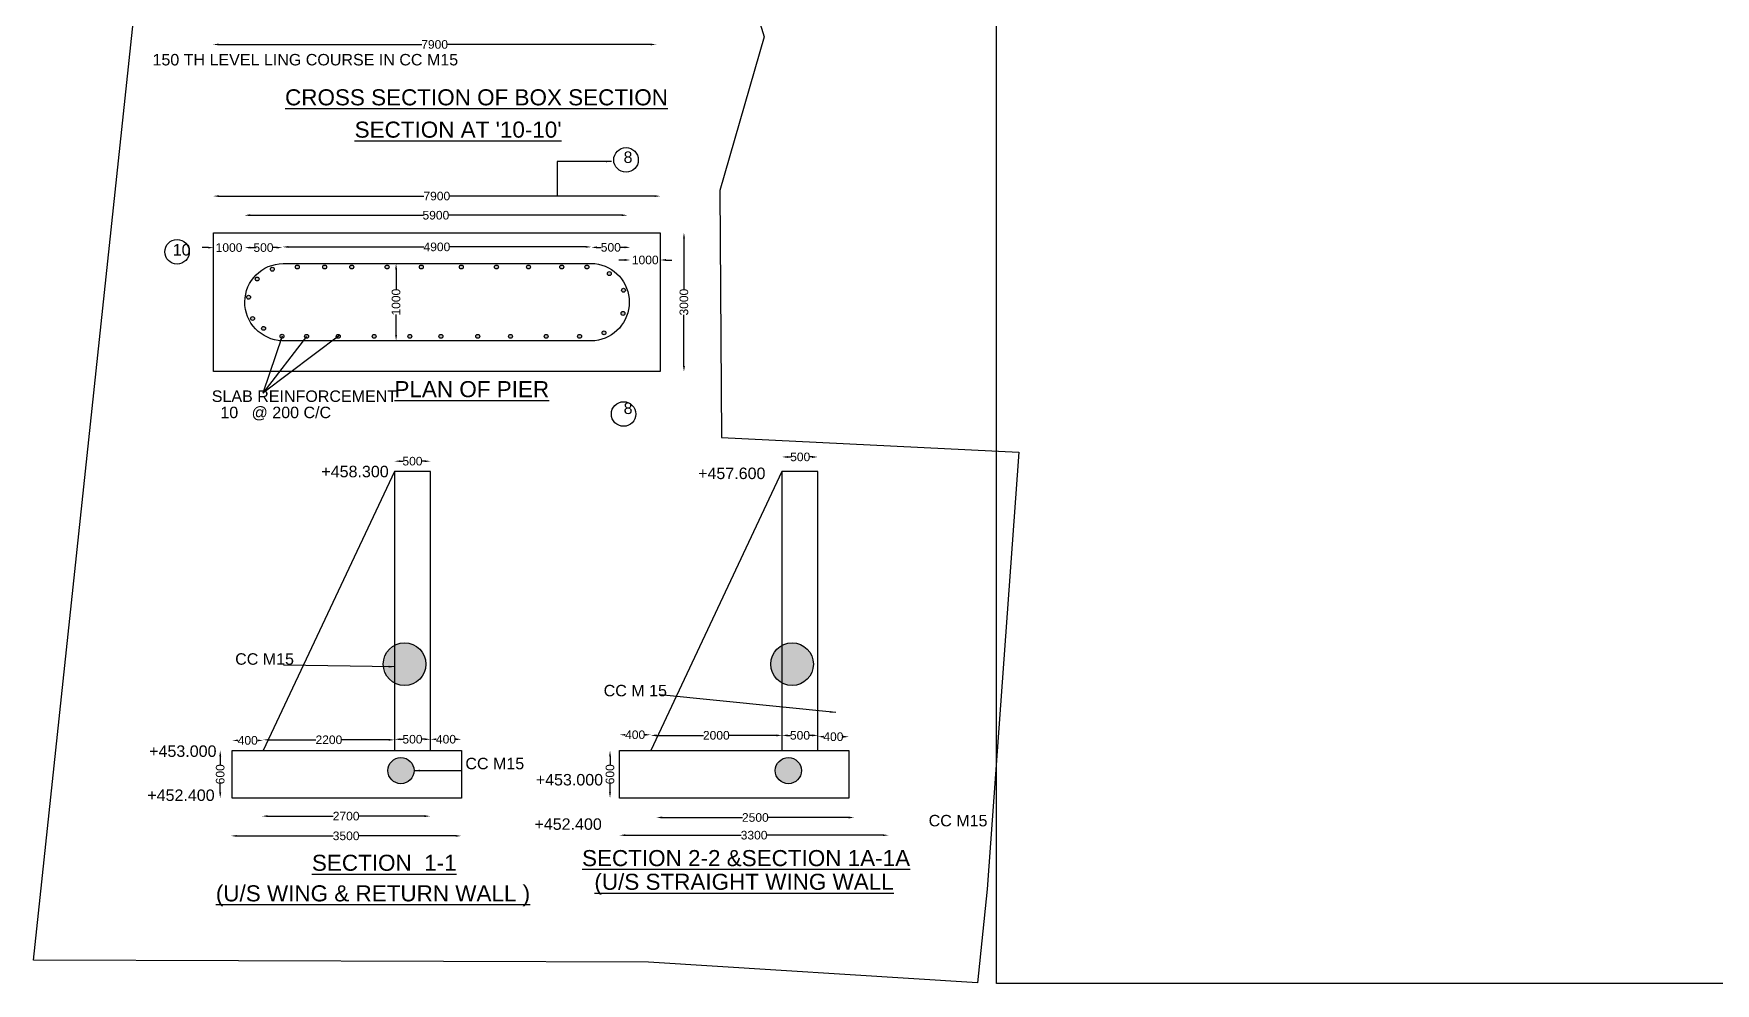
# Model space of a CAD drawing. Header units: millimetres. Extents: x -53150930 to -53115000, y 22133087 to 22151574.
# Drawn here: x -53150930 to -53136280, y 22133087 to 22141363 of the extents above; entities that cross this region are included whole.
import ezdxf

# ---------------------------------------------------------------- set-up
doc = ezdxf.new("R2010")
doc.units = ezdxf.units.MM
doc.header["$MEASUREMENT"] = 0
doc.layers.add('DIMENSION', color=7, linetype='Continuous')
doc.layers.add('DRAWING', color=2, linetype='Continuous')
doc.styles.get("Standard").update_dxf_attribs({"font": 'arial.ttf', "height": 75})
doc.dimstyles.get("Standard").update_dxf_attribs({"dimtxt": 50, "dimasz": 50, "dimexe": 0.18, "dimexo": 0.0625, "dimgap": 0.09, "dimtad": 0, "dimdec": 0, "dimzin": 0, "dimdsep": 46, "dimtxsty": 'Standard', "dimcen": 0.09, "dimse1": 1, "dimse2": 1, "dimadec": 0, "dimazin": 0, "dimtfac": 1, "dimtdec": 0, "dimtofl": 0, "dimtmove": 0, "dimatfit": 3, "dimfxl": 1, "dimtolj": 1, "dimtzin": 0, "dimarcsym": 0})

# ---------------------------------------------------------------- blocks, each defined once
blk = doc.blocks.new('*D118')
at = {"layer": 'Defpoints', "color": 0, "transparency": 16777216}
for p in [(-53143482, 22134378), (-53145826, 22134100), (-53143482, 22133876)]:
    blk.add_point(p, dxfattribs=at)
at = {"layer": 'DIMENSION', "color": 0, "lineweight": -2, "transparency": 16777216}
for p, q in [((-53145776, 22134378), (-53144766, 22134378)), ((-53143532, 22134378), (-53144542, 22134378))]:
    blk.add_line(p, q, dxfattribs=at)
at = {"layer": 'DIMENSION', "color": 0, "transparency": 16777216}
for points in [[(-53145776, 22134386), (-53145776, 22134370), (-53145826, 22134378)], [(-53143532, 22134386), (-53143532, 22134370), (-53143482, 22134378)]]:
    blk.add_solid(points, dxfattribs=at)
at = {"layer": 'DIMENSION', "color": 0, "transparency": 16777216, "insert": (-53144654, 22134378), "char_height": 75, "attachment_point": 5}
blk.add_mtext('\\A1;3300', dxfattribs=at)
blk = doc.blocks.new('*D119')
at = {"layer": 'Defpoints', "color": 0, "transparency": 16777216}
for p in [(-53143782, 22134532), (-53145504, 22134238), (-53143782, 22134080)]:
    blk.add_point(p, dxfattribs=at)
at = {"layer": 'DIMENSION', "color": 0, "lineweight": -2, "transparency": 16777216}
for p, q in [((-53145454, 22134532), (-53144756, 22134532)), ((-53143832, 22134532), (-53144530, 22134532))]:
    blk.add_line(p, q, dxfattribs=at)
at = {"layer": 'DIMENSION', "color": 0, "transparency": 16777216}
for points in [[(-53145454, 22134541), (-53145454, 22134524), (-53145504, 22134532)], [(-53143832, 22134541), (-53143832, 22134524), (-53143782, 22134532)]]:
    blk.add_solid(points, dxfattribs=at)
at = {"layer": 'DIMENSION', "color": 0, "transparency": 16777216, "insert": (-53144643, 22134532), "char_height": 75, "attachment_point": 5}
blk.add_mtext('\\A1;2500', dxfattribs=at)
blk = doc.blocks.new('*D120')
at = {"layer": 'Defpoints', "color": 0, "transparency": 16777216}
for p in [(-53144098, 22135116), (-53143828, 22135236), (-53143828, 22135116)]:
    blk.add_point(p, dxfattribs=at)
at = {"layer": 'DIMENSION', "color": 0, "lineweight": -2, "transparency": 16777216}
for p, q in [((-53144048, 22135236), (-53144047, 22135236)), ((-53143878, 22135236), (-53143879, 22135236))]:
    blk.add_line(p, q, dxfattribs=at)
at = {"layer": 'DIMENSION', "color": 0, "transparency": 16777216}
for points in [[(-53144048, 22135245), (-53144048, 22135228), (-53144098, 22135236)], [(-53143878, 22135245), (-53143878, 22135228), (-53143828, 22135236)]]:
    blk.add_solid(points, dxfattribs=at)
at = {"layer": 'DIMENSION', "color": 0, "transparency": 16777216, "insert": (-53143963, 22135236), "char_height": 75, "attachment_point": 5}
blk.add_mtext('\\A1;400', dxfattribs=at)
blk = doc.blocks.new('*D121')
at = {"layer": 'Defpoints', "color": 0, "transparency": 16777216}
for p in [(-53144411, 22135248), (-53144411, 22135116), (-53144098, 22135116)]:
    blk.add_point(p, dxfattribs=at)
at = {"layer": 'DIMENSION', "color": 0, "lineweight": -2, "transparency": 16777216}
for p, q in [((-53144361, 22135248), (-53144337, 22135248)), ((-53144148, 22135248), (-53144171, 22135248))]:
    blk.add_line(p, q, dxfattribs=at)
at = {"layer": 'DIMENSION', "color": 0, "transparency": 16777216}
for points in [[(-53144361, 22135256), (-53144361, 22135239), (-53144411, 22135248)], [(-53144148, 22135256), (-53144148, 22135239), (-53144098, 22135248)]]:
    blk.add_solid(points, dxfattribs=at)
at = {"layer": 'DIMENSION', "color": 0, "transparency": 16777216, "insert": (-53144254, 22135248), "char_height": 75, "attachment_point": 5}
blk.add_mtext('\\A1;500', dxfattribs=at)
blk = doc.blocks.new('*D122')
at = {"layer": 'Defpoints', "color": 0, "transparency": 16777216}
for p in [(-53145554, 22135248), (-53145554, 22135116), (-53144411, 22135116)]:
    blk.add_point(p, dxfattribs=at)
at = {"layer": 'DIMENSION', "color": 0, "lineweight": -2, "transparency": 16777216}
for p, q in [((-53145504, 22135248), (-53145095, 22135248)), ((-53144461, 22135248), (-53144870, 22135248))]:
    blk.add_line(p, q, dxfattribs=at)
at = {"layer": 'DIMENSION', "color": 0, "transparency": 16777216}
for points in [[(-53145504, 22135256), (-53145504, 22135239), (-53145554, 22135248)], [(-53144461, 22135256), (-53144461, 22135239), (-53144411, 22135248)]]:
    blk.add_solid(points, dxfattribs=at)
at = {"layer": 'DIMENSION', "color": 0, "transparency": 16777216, "insert": (-53144983, 22135248), "char_height": 75, "attachment_point": 5}
blk.add_mtext('\\A1;2000', dxfattribs=at)
blk = doc.blocks.new('*D123')
at = {"layer": 'Defpoints', "color": 0, "transparency": 16777216}
for p in [(-53145825, 22135253), (-53145825, 22135116), (-53145554, 22135116)]:
    blk.add_point(p, dxfattribs=at)
at = {"layer": 'DIMENSION', "color": 0, "lineweight": -2, "transparency": 16777216}
for p, q in [((-53145775, 22135253), (-53145774, 22135253)), ((-53145604, 22135253), (-53145605, 22135253))]:
    blk.add_line(p, q, dxfattribs=at)
at = {"layer": 'DIMENSION', "color": 0, "transparency": 16777216}
for points in [[(-53145775, 22135261), (-53145775, 22135245), (-53145825, 22135253)], [(-53145604, 22135261), (-53145604, 22135245), (-53145554, 22135253)]]:
    blk.add_solid(points, dxfattribs=at)
at = {"layer": 'DIMENSION', "color": 0, "transparency": 16777216, "insert": (-53145690, 22135253), "char_height": 75, "attachment_point": 5}
blk.add_mtext('\\A1;400', dxfattribs=at)
blk = doc.blocks.new('*D124')
at = {"layer": 'Defpoints', "color": 0, "transparency": 16777216}
for p in [(-53145909, 22135116), (-53145825, 22135116), (-53145825, 22134701)]:
    blk.add_point(p, dxfattribs=at)
at = {"layer": 'DIMENSION', "color": 0, "lineweight": -2, "transparency": 16777216}
for p, q in [((-53145909, 22135066), (-53145909, 22134992)), ((-53145909, 22134751), (-53145909, 22134826))]:
    blk.add_line(p, q, dxfattribs=at)
at = {"layer": 'DIMENSION', "color": 0, "transparency": 16777216}
for points in [[(-53145917, 22135066), (-53145901, 22135066), (-53145909, 22135116)], [(-53145917, 22134751), (-53145901, 22134751), (-53145909, 22134701)]]:
    blk.add_solid(points, dxfattribs=at)
at = {"layer": 'DIMENSION', "color": 0, "transparency": 16777216, "insert": (-53145909, 22134909), "char_height": 75, "attachment_point": 5, "rotation": 90}
blk.add_mtext('\\A1;600', dxfattribs=at)
blk = doc.blocks.new('*D125')
at = {"layer": 'Defpoints', "color": 0, "transparency": 16777216}
for p in [(-53144098, 22137674), (-53144411, 22137547), (-53144098, 22137547)]:
    blk.add_point(p, dxfattribs=at)
at = {"layer": 'DIMENSION', "color": 0, "lineweight": -2, "transparency": 16777216}
for p, q in [((-53144361, 22137674), (-53144334, 22137674)), ((-53144148, 22137674), (-53144169, 22137674))]:
    blk.add_line(p, q, dxfattribs=at)
at = {"layer": 'DIMENSION', "color": 0, "transparency": 16777216}
for points in [[(-53144361, 22137682), (-53144361, 22137665), (-53144411, 22137674)], [(-53144148, 22137682), (-53144148, 22137665), (-53144098, 22137674)]]:
    blk.add_solid(points, dxfattribs=at)
at = {"layer": 'DIMENSION', "color": 0, "transparency": 16777216, "insert": (-53144252, 22137674), "char_height": 75, "attachment_point": 5}
blk.add_mtext('\\A1;500', dxfattribs=at)
blk = doc.blocks.new('*D126')
at = {"layer": 'Defpoints', "color": 0, "transparency": 16777216}
for p in [(-53147205, 22134372), (-53149211, 22134358), (-53147205, 22134342)]:
    blk.add_point(p, dxfattribs=at)
at = {"layer": 'DIMENSION', "color": 0, "lineweight": -2, "transparency": 16777216}
for p, q in [((-53149161, 22134372), (-53148320, 22134372)), ((-53147255, 22134372), (-53148096, 22134372))]:
    blk.add_line(p, q, dxfattribs=at)
at = {"layer": 'DIMENSION', "color": 0, "transparency": 16777216}
for points in [[(-53149161, 22134380), (-53149161, 22134364), (-53149211, 22134372)], [(-53147255, 22134380), (-53147255, 22134364), (-53147205, 22134372)]]:
    blk.add_solid(points, dxfattribs=at)
at = {"layer": 'DIMENSION', "color": 0, "transparency": 16777216, "insert": (-53148208, 22134372), "char_height": 75, "attachment_point": 5}
blk.add_mtext('\\A1;3500', dxfattribs=at)
blk = doc.blocks.new('*D127')
at = {"layer": 'Defpoints', "color": 0, "transparency": 16777216}
for p in [(-53148940, 22134530), (-53147476, 22134544), (-53147476, 22134520)]:
    blk.add_point(p, dxfattribs=at)
at = {"layer": 'DIMENSION', "color": 0, "lineweight": -2, "transparency": 16777216}
for p, q in [((-53148890, 22134544), (-53148320, 22134544)), ((-53147526, 22134544), (-53148095, 22134544))]:
    blk.add_line(p, q, dxfattribs=at)
at = {"layer": 'DIMENSION', "color": 0, "transparency": 16777216}
for points in [[(-53148890, 22134553), (-53148890, 22134536), (-53148940, 22134544)], [(-53147526, 22134553), (-53147526, 22134536), (-53147476, 22134544)]]:
    blk.add_solid(points, dxfattribs=at)
at = {"layer": 'DIMENSION', "color": 0, "transparency": 16777216, "insert": (-53148208, 22134544), "char_height": 75, "attachment_point": 5}
blk.add_mtext('\\A1;2700', dxfattribs=at)
blk = doc.blocks.new('*D128')
at = {"layer": 'Defpoints', "color": 0, "transparency": 16777216}
for p in [(-53149305, 22135116), (-53149200, 22135116), (-53149200, 22134701)]:
    blk.add_point(p, dxfattribs=at)
at = {"layer": 'DIMENSION', "color": 0, "lineweight": -2, "transparency": 16777216}
for p, q in [((-53149305, 22135066), (-53149305, 22134992)), ((-53149305, 22134751), (-53149305, 22134826))]:
    blk.add_line(p, q, dxfattribs=at)
at = {"layer": 'DIMENSION', "color": 0, "transparency": 16777216}
for points in [[(-53149313, 22135066), (-53149296, 22135066), (-53149305, 22135116)], [(-53149313, 22134751), (-53149296, 22134751), (-53149305, 22134701)]]:
    blk.add_solid(points, dxfattribs=at)
at = {"layer": 'DIMENSION', "color": 0, "transparency": 16777216, "insert": (-53149305, 22134909), "char_height": 75, "attachment_point": 5, "rotation": 90}
blk.add_mtext('\\A1;600', dxfattribs=at)
blk = doc.blocks.new('*D129')
at = {"layer": 'Defpoints', "color": 0, "transparency": 16777216}
for p in [(-53149200, 22135116), (-53148930, 22135204), (-53148930, 22135116)]:
    blk.add_point(p, dxfattribs=at)
at = {"layer": 'DIMENSION', "color": 0, "lineweight": -2, "transparency": 16777216}
for p, q in [((-53149150, 22135204), (-53149149, 22135204)), ((-53148980, 22135204), (-53148981, 22135204))]:
    blk.add_line(p, q, dxfattribs=at)
at = {"layer": 'DIMENSION', "color": 0, "transparency": 16777216}
for points in [[(-53149150, 22135212), (-53149150, 22135196), (-53149200, 22135204)], [(-53148980, 22135212), (-53148980, 22135196), (-53148930, 22135204)]]:
    blk.add_solid(points, dxfattribs=at)
at = {"layer": 'DIMENSION', "color": 0, "transparency": 16777216, "insert": (-53149065, 22135204), "char_height": 75, "attachment_point": 5}
blk.add_mtext('\\A1;400', dxfattribs=at)
blk = doc.blocks.new('*D130')
at = {"layer": 'Defpoints', "color": 0, "transparency": 16777216}
for p in [(-53148930, 22135116), (-53147786, 22135209), (-53147786, 22135116)]:
    blk.add_point(p, dxfattribs=at)
at = {"layer": 'DIMENSION', "color": 0, "lineweight": -2, "transparency": 16777216}
for p, q in [((-53148880, 22135209), (-53148471, 22135209)), ((-53147836, 22135209), (-53148246, 22135209))]:
    blk.add_line(p, q, dxfattribs=at)
at = {"layer": 'DIMENSION', "color": 0, "transparency": 16777216}
for points in [[(-53148880, 22135217), (-53148880, 22135201), (-53148930, 22135209)], [(-53147836, 22135217), (-53147836, 22135201), (-53147786, 22135209)]]:
    blk.add_solid(points, dxfattribs=at)
at = {"layer": 'DIMENSION', "color": 0, "transparency": 16777216, "insert": (-53148358, 22135209), "char_height": 75, "attachment_point": 5}
blk.add_mtext('\\A1;2200', dxfattribs=at)
blk = doc.blocks.new('*D131')
at = {"layer": 'Defpoints', "color": 0, "transparency": 16777216}
for p in [(-53147786, 22135116), (-53147473, 22135214), (-53147473, 22135116)]:
    blk.add_point(p, dxfattribs=at)
at = {"layer": 'DIMENSION', "color": 0, "lineweight": -2, "transparency": 16777216}
for p, q in [((-53147736, 22135214), (-53147712, 22135214)), ((-53147523, 22135214), (-53147547, 22135214))]:
    blk.add_line(p, q, dxfattribs=at)
at = {"layer": 'DIMENSION', "color": 0, "transparency": 16777216}
for points in [[(-53147736, 22135222), (-53147736, 22135206), (-53147786, 22135214)], [(-53147523, 22135222), (-53147523, 22135206), (-53147473, 22135214)]]:
    blk.add_solid(points, dxfattribs=at)
at = {"layer": 'DIMENSION', "color": 0, "transparency": 16777216, "insert": (-53147630, 22135214), "char_height": 75, "attachment_point": 5}
blk.add_mtext('\\A1;500', dxfattribs=at)
blk = doc.blocks.new('*D132')
at = {"layer": 'Defpoints', "color": 0, "transparency": 16777216}
for p in [(-53147473, 22135116), (-53147204, 22135214), (-53147204, 22135116)]:
    blk.add_point(p, dxfattribs=at)
at = {"layer": 'DIMENSION', "color": 0, "lineweight": -2, "transparency": 16777216}
for p, q in [((-53147423, 22135214), (-53147423, 22135214)), ((-53147254, 22135214), (-53147254, 22135214))]:
    blk.add_line(p, q, dxfattribs=at)
at = {"layer": 'DIMENSION', "color": 0, "transparency": 16777216}
for points in [[(-53147423, 22135222), (-53147423, 22135206), (-53147473, 22135214)], [(-53147254, 22135222), (-53147254, 22135206), (-53147204, 22135214)]]:
    blk.add_solid(points, dxfattribs=at)
at = {"layer": 'DIMENSION', "color": 0, "transparency": 16777216, "insert": (-53147338, 22135214), "char_height": 75, "attachment_point": 5}
blk.add_mtext('\\A1;400', dxfattribs=at)
blk = doc.blocks.new('*D133')
at = {"layer": 'Defpoints', "color": 0, "transparency": 16777216}
for p in [(-53147473, 22137637), (-53147786, 22137547), (-53147473, 22137547)]:
    blk.add_point(p, dxfattribs=at)
at = {"layer": 'DIMENSION', "color": 0, "lineweight": -2, "transparency": 16777216}
for p, q in [((-53147736, 22137637), (-53147712, 22137637)), ((-53147523, 22137637), (-53147547, 22137637))]:
    blk.add_line(p, q, dxfattribs=at)
at = {"layer": 'DIMENSION', "color": 0, "transparency": 16777216}
for points in [[(-53147736, 22137645), (-53147736, 22137629), (-53147786, 22137637)], [(-53147523, 22137645), (-53147523, 22137629), (-53147473, 22137637)]]:
    blk.add_solid(points, dxfattribs=at)
at = {"layer": 'DIMENSION', "color": 0, "transparency": 16777216, "insert": (-53147630, 22137637), "char_height": 75, "attachment_point": 5}
blk.add_mtext('\\A1;500', dxfattribs=at)
blk = doc.blocks.new('*D134')
at = {"layer": 'Defpoints', "color": 0, "transparency": 16777216}
for p in [(-53145471, 22139628), (-53145471, 22138417), (-53145265, 22138417)]:
    blk.add_point(p, dxfattribs=at)
at = {"layer": 'DIMENSION', "color": 0, "lineweight": -2, "transparency": 16777216}
for p, q in [((-53145265, 22139578), (-53145265, 22139134)), ((-53145265, 22138467), (-53145265, 22138911))]:
    blk.add_line(p, q, dxfattribs=at)
at = {"layer": 'DIMENSION', "color": 0, "transparency": 16777216}
for points in [[(-53145273, 22139578), (-53145256, 22139578), (-53145265, 22139628)], [(-53145273, 22138467), (-53145256, 22138467), (-53145265, 22138417)]]:
    blk.add_solid(points, dxfattribs=at)
at = {"layer": 'DIMENSION', "color": 0, "transparency": 16777216, "insert": (-53145265, 22139023), "char_height": 75, "attachment_point": 5, "rotation": 90}
blk.add_mtext('\\A1;3000', dxfattribs=at)
blk = doc.blocks.new('*D135')
at = {"layer": 'Defpoints', "color": 0, "transparency": 16777216}
for p in [(-53145732, 22139390), (-53145471, 22139390), (-53145471, 22139390)]:
    blk.add_point(p, dxfattribs=at)
at = {"layer": 'DIMENSION', "color": 0, "lineweight": -2, "transparency": 16777216}
for p, q in [((-53145782, 22139390), (-53145832, 22139390)), ((-53145421, 22139390), (-53145371, 22139390))]:
    blk.add_line(p, q, dxfattribs=at)
at = {"layer": 'DIMENSION', "color": 0, "transparency": 16777216}
for points in [[(-53145782, 22139399), (-53145782, 22139382), (-53145732, 22139390)], [(-53145421, 22139399), (-53145421, 22139382), (-53145471, 22139390)]]:
    blk.add_solid(points, dxfattribs=at)
at = {"layer": 'DIMENSION', "color": 0, "transparency": 16777216, "insert": (-53145602, 22139390), "char_height": 75, "attachment_point": 5}
blk.add_mtext('\\A1;1000', dxfattribs=at)
blk = doc.blocks.new('*D136')
at = {"layer": 'Defpoints', "color": 0, "transparency": 16777216}
for p in [(-53146072, 22139500), (-53146072, 22139390), (-53145732, 22139390)]:
    blk.add_point(p, dxfattribs=at)
at = {"layer": 'DIMENSION', "color": 0, "lineweight": -2, "transparency": 16777216}
for p, q in [((-53146022, 22139500), (-53145985, 22139500)), ((-53145782, 22139500), (-53145819, 22139500))]:
    blk.add_line(p, q, dxfattribs=at)
at = {"layer": 'DIMENSION', "color": 0, "transparency": 16777216}
for points in [[(-53146022, 22139509), (-53146022, 22139492), (-53146072, 22139500)], [(-53145782, 22139509), (-53145782, 22139492), (-53145732, 22139500)]]:
    blk.add_solid(points, dxfattribs=at)
at = {"layer": 'DIMENSION', "color": 0, "transparency": 16777216, "insert": (-53145902, 22139500), "char_height": 75, "attachment_point": 5}
blk.add_mtext('\\A1;500', dxfattribs=at)
blk = doc.blocks.new('*D137')
at = {"layer": 'Defpoints', "color": 0, "transparency": 16777216}
for p in [(-53148762, 22139504), (-53148762, 22139504), (-53146072, 22139500)]:
    blk.add_point(p, dxfattribs=at)
at = {"layer": 'DIMENSION', "color": 0, "lineweight": -2, "transparency": 16777216}
for p, q in [((-53148712, 22139504), (-53147530, 22139504)), ((-53146122, 22139504), (-53147304, 22139504))]:
    blk.add_line(p, q, dxfattribs=at)
at = {"layer": 'DIMENSION', "color": 0, "transparency": 16777216}
for points in [[(-53148712, 22139512), (-53148712, 22139496), (-53148762, 22139504)], [(-53146122, 22139512), (-53146122, 22139496), (-53146072, 22139504)]]:
    blk.add_solid(points, dxfattribs=at)
at = {"layer": 'DIMENSION', "color": 0, "transparency": 16777216, "insert": (-53147417, 22139504), "char_height": 75, "attachment_point": 5}
blk.add_mtext('\\A1;4900', dxfattribs=at)
blk = doc.blocks.new('*D138')
at = {"layer": 'Defpoints', "color": 0, "transparency": 16777216}
for p in [(-53148762, 22139504), (-53149093, 22139498), (-53149093, 22139489)]:
    blk.add_point(p, dxfattribs=at)
at = {"layer": 'DIMENSION', "color": 0, "lineweight": -2, "transparency": 16777216}
for p, q in [((-53149043, 22139498), (-53149011, 22139498)), ((-53148812, 22139498), (-53148845, 22139498))]:
    blk.add_line(p, q, dxfattribs=at)
at = {"layer": 'DIMENSION', "color": 0, "transparency": 16777216}
for points in [[(-53149043, 22139506), (-53149043, 22139490), (-53149093, 22139498)], [(-53148812, 22139506), (-53148812, 22139490), (-53148762, 22139498)]]:
    blk.add_solid(points, dxfattribs=at)
at = {"layer": 'DIMENSION', "color": 0, "transparency": 16777216, "insert": (-53148928, 22139498), "char_height": 75, "attachment_point": 5}
blk.add_mtext('\\A1;500', dxfattribs=at)
blk = doc.blocks.new('*D139')
at = {"layer": 'Defpoints', "color": 0, "transparency": 16777216}
for p in [(-53149362, 22139498), (-53149362, 22139498), (-53149093, 22139498)]:
    blk.add_point(p, dxfattribs=at)
at = {"layer": 'DIMENSION', "color": 0, "lineweight": -2, "transparency": 16777216}
for p, q in [((-53149412, 22139498), (-53149462, 22139498)), ((-53149043, 22139498), (-53148993, 22139498))]:
    blk.add_line(p, q, dxfattribs=at)
at = {"layer": 'DIMENSION', "color": 0, "transparency": 16777216}
for points in [[(-53149412, 22139506), (-53149412, 22139490), (-53149362, 22139498)], [(-53149043, 22139506), (-53149043, 22139490), (-53149093, 22139498)]]:
    blk.add_solid(points, dxfattribs=at)
at = {"layer": 'DIMENSION', "color": 0, "transparency": 16777216, "insert": (-53149228, 22139498), "char_height": 75, "attachment_point": 5}
blk.add_mtext('\\A1;1000', dxfattribs=at)
blk = doc.blocks.new('*D140')
at = {"layer": 'Defpoints', "color": 0, "transparency": 16777216}
for p in [(-53149093, 22139781), (-53145758, 22139781), (-53145758, 22139780)]:
    blk.add_point(p, dxfattribs=at)
at = {"layer": 'DIMENSION', "color": 0, "lineweight": -2, "transparency": 16777216}
for p, q in [((-53149043, 22139780), (-53147537, 22139780)), ((-53145808, 22139780), (-53147314, 22139780))]:
    blk.add_line(p, q, dxfattribs=at)
at = {"layer": 'DIMENSION', "color": 0, "transparency": 16777216}
for points in [[(-53149043, 22139789), (-53149043, 22139772), (-53149093, 22139780)], [(-53145808, 22139789), (-53145808, 22139772), (-53145758, 22139780)]]:
    blk.add_solid(points, dxfattribs=at)
at = {"layer": 'DIMENSION', "color": 0, "transparency": 16777216, "insert": (-53147426, 22139780), "char_height": 75, "attachment_point": 5}
blk.add_mtext('\\A1;5900', dxfattribs=at)
blk = doc.blocks.new('*D141')
at = {"layer": 'Defpoints', "color": 0, "transparency": 16777216}
for p in [(-53149366, 22139947), (-53149366, 22139947), (-53145470, 22139937)]:
    blk.add_point(p, dxfattribs=at)
at = {"layer": 'DIMENSION', "color": 0, "lineweight": -2, "transparency": 16777216}
for p, q in [((-53149316, 22139947), (-53147530, 22139947)), ((-53145520, 22139947), (-53147307, 22139947))]:
    blk.add_line(p, q, dxfattribs=at)
at = {"layer": 'DIMENSION', "color": 0, "transparency": 16777216}
for points in [[(-53149316, 22139955), (-53149316, 22139939), (-53149366, 22139947)], [(-53145520, 22139955), (-53145520, 22139939), (-53145470, 22139947)]]:
    blk.add_solid(points, dxfattribs=at)
at = {"layer": 'DIMENSION', "color": 0, "transparency": 16777216, "insert": (-53147418, 22139947), "char_height": 75, "attachment_point": 5}
blk.add_mtext('\\A1;7900', dxfattribs=at)
blk = doc.blocks.new('*D142')
at = {"layer": 'Defpoints', "color": 0, "transparency": 16777216}
for p in [(-53149368, 22141286), (-53145506, 22141268), (-53145506, 22141268)]:
    blk.add_point(p, dxfattribs=at)
at = {"layer": 'DIMENSION', "color": 0, "lineweight": -2, "transparency": 16777216}
for p, q in [((-53149318, 22141268), (-53147549, 22141268)), ((-53145556, 22141268), (-53147325, 22141268))]:
    blk.add_line(p, q, dxfattribs=at)
at = {"layer": 'DIMENSION', "color": 0, "transparency": 16777216}
for points in [[(-53149318, 22141276), (-53149318, 22141260), (-53149368, 22141268)], [(-53145556, 22141276), (-53145556, 22141260), (-53145506, 22141268)]]:
    blk.add_solid(points, dxfattribs=at)
at = {"layer": 'DIMENSION', "color": 0, "transparency": 16777216, "insert": (-53147437, 22141268), "char_height": 75, "attachment_point": 5}
blk.add_mtext('\\A1;7900', dxfattribs=at)
blk = doc.blocks.new('*D153')
at = {"layer": 'Defpoints', "color": 0, "transparency": 16777216}
for p in [(-53147768, 22139359), (-53147773, 22138686), (-53147768, 22138686)]:
    blk.add_point(p, dxfattribs=at)
at = {"layer": 'DIMENSION', "color": 0, "lineweight": -2, "transparency": 16777216}
for p, q in [((-53147773, 22139309), (-53147773, 22139131)), ((-53147773, 22138736), (-53147773, 22138914))]:
    blk.add_line(p, q, dxfattribs=at)
at = {"layer": 'DIMENSION', "color": 0, "transparency": 16777216}
for points in [[(-53147781, 22139309), (-53147764, 22139309), (-53147773, 22139359)], [(-53147781, 22138736), (-53147764, 22138736), (-53147773, 22138686)]]:
    blk.add_solid(points, dxfattribs=at)
at = {"layer": 'DIMENSION', "color": 0, "transparency": 16777216, "insert": (-53147773, 22139023), "char_height": 75, "attachment_point": 5, "rotation": 90}
blk.add_mtext('\\A1;1000', dxfattribs=at)

msp = doc.modelspace()

# ---------------------------------------------------------------- hatches: boundary and pattern name
at = {"layer": 'DRAWING'}
h = msp.add_hatch(dxfattribs=at)
h.set_pattern_fill('AR-CONC', color=0, scale=15, style=0)
h.set_pattern_definition([(50, (0, 0), (107.58902739, -9.41282025), [11.25, -123.75]), (355, (0, 0), (-20.81270004, 112.82882006), [9, -99]), (100.4514, (8.97, -0.78), (86.77640726, 103.4159313), [9.5610285, -105.1713168]), (46.1842, (0, 30), (160.0861573, -24.82785215), [16.875, -185.625]), (96.6356, (13.34, 27.93), (140.19940583, 146.11768064), [14.3415432, -157.75695]), (351.1842, (0, 30), (140.19929177, 146.11779014), [13.5, -148.5]), (21, (15, 22.5), (89.53605782, -60.3928336), [11.25, -123.75]), (326, (15, 22.5), (36.49729979, 108.77250676), [9, -99]), (71.4514, (22.46, 17.47), (126.03339429, 48.3795745), [9.5610285, -105.1713168]), (37.5, (0, 0), (1.823978298, 49.934078075), [0, -97.8, 0, -100.5, 0, -99.375]), (7.5, (0, 0), (39.460430616, 59.16175678), [0, -57.3, 0, -95.55, 0, -37.875]), (327.5, (-33.45, 0), (80.073365426, -3.38323076), [0, -37.5, 0, -117, 0, -155.25]), (317.5, (-48.45, 0), (87.4779254, 15.01574735), [0, -48.75, 0, -77.7, 0, -110.25])])
edge = h.paths.add_edge_path()
edge.add_arc((-53123686, 22139876.5), 117.5, 0, 360)
edge = h.paths.add_edge_path()
edge.add_arc((-53127828, 22140307), 117.5, 0, 360)
edge = h.paths.add_edge_path()
edge.add_arc((-53132079.5, 22140723), 117.5, 0, 360)
edge = h.paths.add_edge_path()
edge.add_arc((-53123666.5, 22140804.5), 163.5, 0, 360)
edge = h.paths.add_edge_path()
edge.add_arc((-53127853, 22141242.5), 163.5, 0, 360)
edge = h.paths.add_edge_path()
edge.add_arc((-53131951.5, 22141673), 163.5, 0, 360)
edge = h.paths.add_edge_path()
edge.add_arc((-53144323.1, 22135869), 186, 0, 360)
edge = h.paths.add_edge_path()
edge.add_arc((-53144355.1, 22134941), 114, 0, 360)
edge = h.paths.add_edge_path()
edge.add_arc((-53147698.5, 22135869), 186, 0, 360)
edge = h.paths.add_edge_path()
edge.add_arc((-53147730.5, 22134941), 114, 0, 360)
edge = h.paths.add_edge_path()
edge.add_arc((-53148850.9, 22139309.8), 17, 0, 360)
edge = h.paths.add_edge_path()
edge.add_arc((-53148982.9, 22139224.3), 17, 0, 360)
edge = h.paths.add_edge_path()
edge.add_arc((-53149057.4, 22139065.8), 17, 0, 360)
edge = h.paths.add_edge_path()
edge.add_arc((-53149022.9, 22138880.3), 17, 0, 360)
edge = h.paths.add_edge_path()
edge.add_arc((-53148926.9, 22138794.3), 17, 0, 360)
edge = h.paths.add_edge_path()
edge.add_arc((-53148766.4, 22138725.8), 17, 0, 360)
edge = h.paths.add_edge_path()
edge.add_arc((-53145914.9, 22139271.8), 17, 0, 360)
edge = h.paths.add_edge_path()
edge.add_arc((-53145791.4, 22139126.3), 17, 0, 360)
edge = h.paths.add_edge_path()
edge.add_arc((-53145795.9, 22138924.8), 17, 0, 360)
edge = h.paths.add_edge_path()
edge.add_arc((-53145961.4, 22138755.3), 17, 0, 360)
edge = h.paths.add_edge_path()
edge.add_arc((-53146174.4, 22138724.8), 17, 0, 360)
edge = h.paths.add_edge_path()
edge.add_arc((-53146465.4, 22138724.8), 17, 0, 360)
edge = h.paths.add_edge_path()
edge.add_arc((-53146775.9, 22138724.8), 17, 0, 360)
edge = h.paths.add_edge_path()
edge.add_arc((-53147061.4, 22138724.8), 17, 0, 360)
edge = h.paths.add_edge_path()
edge.add_arc((-53147381.9, 22138724.8), 17, 0, 360)
edge = h.paths.add_edge_path()
edge.add_arc((-53147652.9, 22138724.8), 17, 0, 360)
edge = h.paths.add_edge_path()
edge.add_arc((-53147963.4, 22138724.8), 17, 0, 360)
edge = h.paths.add_edge_path()
edge.add_arc((-53148276.9, 22138724.8), 17, 0, 360)
edge = h.paths.add_edge_path()
edge.add_arc((-53148552.4, 22138724.8), 17, 0, 360)
edge = h.paths.add_edge_path()
edge.add_arc((-53146110.4, 22139329.3), 17, 0, 360)
edge = h.paths.add_edge_path()
edge.add_arc((-53146329.4, 22139329.3), 17, 0, 360)
edge = h.paths.add_edge_path()
edge.add_arc((-53146619.4, 22139329.3), 17, 0, 360)
edge = h.paths.add_edge_path()
edge.add_arc((-53146898.4, 22139329.3), 17, 0, 360)
edge = h.paths.add_edge_path()
edge.add_arc((-53147204.4, 22139329.3), 17, 0, 360)
edge = h.paths.add_edge_path()
edge.add_arc((-53147552.4, 22139329.3), 17, 0, 360)
edge = h.paths.add_edge_path()
edge.add_arc((-53147850.9, 22139329.3), 17, 0, 360)
edge = h.paths.add_edge_path()
edge.add_arc((-53148158.9, 22139329.3), 17, 0, 360)
edge = h.paths.add_edge_path()
edge.add_arc((-53148394.9, 22139329.3), 17, 0, 360)
edge = h.paths.add_edge_path()
edge.add_arc((-53148632.9, 22139329.3), 17, 0, 360)
edge = h.paths.add_edge_path()
edge.add_arc((-53125608, 22136011.5), 93.5, 0, 360)
edge = h.paths.add_edge_path()
edge.add_arc((-53130362.5, 22136278.5), 68.5, 0, 360)
edge = h.paths.add_edge_path()
edge.add_arc((-53128811.5, 22137771.5), 67.5, 0, 360)
edge = h.paths.add_edge_path()
edge.add_arc((-53128902.5, 22134986.5), 120.5, 0, 360)
edge = h.paths.add_edge_path()
edge.add_arc((-53128693, 22135941), 246.5, 0, 360)
edge = h.paths.add_edge_path()
edge.add_arc((-53132253, 22134987), 105, 0, 360)
edge = h.paths.add_edge_path()
edge.add_arc((-53132797.5, 22135939), 249, 0, 360)
edge = h.paths.add_edge_path()
edge.add_arc((-53127497.5, 22138037.5), 14, 0, 360)
edge = h.paths.add_edge_path()
edge.add_arc((-53127497.5, 22138084), 14, 0, 360)
edge = h.paths.add_edge_path()
edge.add_arc((-53127725, 22138037.5), 14, 0, 360)
edge = h.paths.add_edge_path()
edge.add_arc((-53127725, 22138084), 14, 0, 360)
edge = h.paths.add_edge_path()
edge.add_arc((-53127897.5, 22138037.5), 14, 0, 360)
edge = h.paths.add_edge_path()
edge.add_arc((-53127897.5, 22138084), 14, 0, 360)
edge = h.paths.add_edge_path()
edge.add_arc((-53128099.5, 22138037.5), 14, 0, 360)
edge = h.paths.add_edge_path()
edge.add_arc((-53128099.5, 22138084), 14, 0, 360)
edge = h.paths.add_edge_path()
edge.add_arc((-53128280, 22138037.5), 14, 0, 360)
edge = h.paths.add_edge_path()
edge.add_arc((-53128280, 22138084), 14, 0, 360)
edge = h.paths.add_edge_path()
edge.add_arc((-53128450, 22138037.5), 14, 0, 360)
edge = h.paths.add_edge_path()
edge.add_arc((-53128450, 22138084), 14, 0, 360)
edge = h.paths.add_edge_path()
edge.add_arc((-53128667.5, 22138037.5), 14, 0, 360)
edge = h.paths.add_edge_path()
edge.add_arc((-53128667.5, 22138084), 14, 0, 360)
edge = h.paths.add_edge_path()
edge.add_arc((-53128866.5, 22138037.5), 14, 0, 360)
edge = h.paths.add_edge_path()
edge.add_arc((-53128866.5, 22138084), 14, 0, 360)
edge = h.paths.add_edge_path()
edge.add_arc((-53133075, 22137995.5), 14, 0, 360)
edge = h.paths.add_edge_path()
edge.add_arc((-53133075, 22138076.5), 14, 0, 360)
edge = h.paths.add_edge_path()
edge.add_arc((-53133285.5, 22137995.5), 14, 0, 360)
edge = h.paths.add_edge_path()
edge.add_arc((-53133285.5, 22138076.5), 14, 0, 360)
edge = h.paths.add_edge_path()
edge.add_arc((-53133527, 22137995.5), 14, 0, 360)
edge = h.paths.add_edge_path()
edge.add_arc((-53133527, 22138076.5), 14, 0, 360)
edge = h.paths.add_edge_path()
edge.add_arc((-53133738, 22137995.5), 14, 0, 360)
edge = h.paths.add_edge_path()
edge.add_arc((-53133738, 22138076.5), 14, 0, 360)
edge = h.paths.add_edge_path()
edge.add_arc((-53133928, 22137995.5), 14, 0, 360)
edge = h.paths.add_edge_path()
edge.add_arc((-53133928, 22138076.5), 14, 0, 360)
edge = h.paths.add_edge_path()
edge.add_arc((-53127856.5, 22149591), 67.5, 0, 360)
edge = h.paths.add_edge_path()
edge.add_arc((-53127596, 22148325), 162.7, 0, 360)
edge = h.paths.add_edge_path()
edge.add_arc((-53128310, 22147765), 103, 0, 360)
edge = h.paths.add_edge_path()
edge.add_arc((-53133807, 22149031.5), 70, 0, 360)
edge = h.paths.add_edge_path()
edge.add_arc((-53133957.5, 22147849.5), 222, 0, 360)
edge = h.paths.add_edge_path()
edge.add_arc((-53133753, 22146519.5), 111.5, 0, 360)

# ---------------------------------------------------------------- linework, layer by layer
at = {"layer": 'DIMENSION', "color": 0}
for points in [[(-53115000, 22133087), (-53142542.5, 22133087), (-53142542.5, 22151574), (-53115000, 22151574)], [(-53149362.4, 22139627.8), (-53145471.4, 22139627.8), (-53145471.4, 22138417.3), (-53149362.4, 22138417.3)], [(-53149200.4, 22135116.3), (-53147203.9, 22135116.3), (-53147203.9, 22134701.3), (-53149200.4, 22134701.3)], [(-53145825, 22135116.3), (-53143828.5, 22135116.3), (-53143828.5, 22134701.3), (-53145825, 22134701.3)]]:
    msp.add_lwpolyline(points, close=True, dxfattribs=at)
for points in [[(-53144965.4, 22147020.8), (-53144931.4, 22144640.8), (-53144708.9, 22144503.8), (-53144765.9, 22141986.3), (-53144565.9, 22141335.3), (-53144952.9, 22139994.8), (-53144938.9, 22137843.8), (-53142346.4, 22137715.3), (-53142622.9, 22133906.8), (-53142707.4, 22133091.3), (-53145573.4, 22133272.8), (-53150930.3, 22133288.9), (-53149420.5, 22147494.3), (-53144965.4, 22147020.8)], [(-53147472.9, 22135116.3), (-53147472.9, 22137546.8), (-53147786.4, 22137546.8), (-53148929.9, 22135116.3)], [(-53147786.4, 22137546.8), (-53147786.4, 22135116.3)], [(-53144097.5, 22135116.3), (-53144097.5, 22137546.8), (-53144411, 22137546.8), (-53145554.5, 22135116.3)], [(-53144411, 22137546.8), (-53144411, 22135116.3)]]:
    msp.add_lwpolyline(points, dxfattribs=at)
msp.add_lwpolyline([(-53148757.4, 22139359.3), (-53146041.4, 22139359.3, -0.8900446), (-53146041.4, 22138686.3), (-53148765.9, 22138686.3, -0.9769746), (-53148757.4, 22139359.3, 0.01263)], format="xyb", dxfattribs=at)
for centre, radius in [((-53145769.5, 22140262), 107), ((-53149681, 22139461.5), 107), ((-53148982.9, 22139224.3), 17), ((-53148850.9, 22139309.8), 17), ((-53148632.9, 22139329.3), 17), ((-53148394.9, 22139329.3), 17), ((-53148158.9, 22139329.3), 17), ((-53147850.9, 22139329.3), 17), ((-53147552.4, 22139329.3), 17), ((-53147204.4, 22139329.3), 17), ((-53146898.4, 22139329.3), 17), ((-53146619.4, 22139329.3), 17), ((-53146329.4, 22139329.3), 17), ((-53146110.4, 22139329.3), 17), ((-53145914.9, 22139271.8), 17), ((-53149057.4, 22139065.8), 17), ((-53145791.4, 22139126.3), 17), ((-53145795.9, 22138924.8), 17), ((-53149022.9, 22138880.3), 17), ((-53148926.9, 22138794.3), 17), ((-53145961.4, 22138755.3), 17), ((-53148766.4, 22138725.8), 17), ((-53148552.4, 22138724.8), 17), ((-53148276.9, 22138724.8), 17), ((-53147963.4, 22138724.8), 17), ((-53147652.9, 22138724.8), 17), ((-53147381.9, 22138724.8), 17), ((-53147061.4, 22138724.8), 17), ((-53146775.9, 22138724.8), 17), ((-53146465.4, 22138724.8), 17), ((-53146174.4, 22138724.8), 17), ((-53145790.4, 22138048.1), 107), ((-53147698.5, 22135869), 186), ((-53144323.1, 22135869), 186), ((-53147730.5, 22134941), 114), ((-53144355.1, 22134941), 114)]:
    msp.add_circle(centre, radius, dxfattribs=at)

# ---------------------------------------------------------------- texts
for s, height, p in [('150 TH LEVEL LING COURSE IN CC M15', 100, (-53149894.7, 22141085.6)), ('%%UCROSS SECTION OF BOX SECTION', 140, (-53148740, 22140737.7)), ("%%USECTION AT '10-10'", 140, (-53148133.6, 22140456.1)), ('8', 100, (-53145791, 22140236)), ('10', 100, (-53149718.5, 22139429)), ('%%UPLAN OF PIER', 140, (-53147787, 22138194.9)), ('SLAB REINFORCEMENT', 100, (-53149378.2, 22138153.4)), ('10   @ 200 C/C', 100, (-53149303.5, 22138011.9)), ('8', 100, (-53145790.4, 22138048.1)), ('+458.300', 100, (-53148423.6, 22137497)), ('+457.600', 100, (-53145141.5, 22137481.2)), ('CC M15', 100, (-53149174.5, 22135863.4)), ('CC M 15', 100, (-53145964.3, 22135588.1)), ('+453.000', 100, (-53149923.7, 22135060.5)), ('CC M15 ', 100, (-53147168.9, 22134952.7)), ('+453.000', 100, (-53146555.8, 22134811.6)), ('+452.400', 100, (-53149940, 22134676.6)), ('+452.400', 100, (-53146567.1, 22134424.9)), ('CC M15', 100, (-53143133, 22134455.1)), ('%%USECTION 2-2 &SECTION 1A-1A', 140, (-53146152.8, 22134108.7)), ('%%USECTION  1-1', 140, (-53148505.9, 22134067.9)), ('%%U(U/S WING & RETURN WALL )', 140, (-53149342.9, 22133801.5)), ('%%U(U/S STRAIGHT WING WALL', 140, (-53146045.1, 22133902.3))]:
    msp.add_text(s, height=height, dxfattribs=at).set_placement(p)

# ---------------------------------------------------------------- dimensions: what is measured, and where the dimension line sits
for base, p1, p2, text, picture, middle in [((-53145506, 22141268), (-53149368, 22141285.5), (-53145506, 22141268), '7900', '*D142', (-53147437, 22141268)), ((-53149366.5, 22139947), (-53145470, 22139937), (-53149366.5, 22139947), '7900', '*D141', (-53147418.2, 22139947)), ((-53145758, 22139780.5), (-53149093, 22139781), (-53145758, 22139781), '5900', '*D140', (-53147425.5, 22139780.5)), ((-53149362.4, 22139498), (-53149093, 22139498), (-53149362.4, 22139498), '1000', '*D139', (-53149227.7, 22139498)), ((-53149093, 22139498), (-53148762.5, 22139504), (-53149093, 22139489), '500', '*D138', (-53148927.8, 22139498)), ((-53148762.5, 22139504), (-53146071.5, 22139500.5), (-53148762.5, 22139504), '4900', '*D137', (-53147417, 22139504)), ((-53146071.5, 22139500.5), (-53145732.5, 22139390.5), (-53146071.5, 22139390.5), '500', '*D136', (-53145902, 22139500.5)), ((-53145471.4, 22139390.5), (-53145732.5, 22139390.5), (-53145471.4, 22139390.5), '1000', '*D135', (-53145601.9, 22139390.5)), ((-53147472.9, 22137637), (-53147786.4, 22137546.8), (-53147472.9, 22137546.8), '500', '*D133', (-53147629.6, 22137637)), ((-53148929.9, 22135204), (-53149200.4, 22135116.3), (-53148929.9, 22135116.3), '400', '*D129', (-53149065.1, 22135204)), ((-53147786.4, 22135209), (-53148929.9, 22135116.3), (-53147786.4, 22135116.3), '2200', '*D130', (-53148358.1, 22135209)), ((-53147472.9, 22135214), (-53147786.4, 22135116.3), (-53147472.9, 22135116.3), '500', '*D131', (-53147629.6, 22135214)), ((-53147203.9, 22135214), (-53147472.9, 22135116.3), (-53147203.9, 22135116.3), '400', '*D132', (-53147338.4, 22135214)), ((-53145825, 22135253), (-53145554.5, 22135116.3), (-53145825, 22135116.3), '400', '*D123', (-53145689.8, 22135253)), ((-53145554.5, 22135247.5), (-53144411, 22135116.3), (-53145554.5, 22135116.3), '2000', '*D122', (-53144982.8, 22135247.5)), ((-53144411, 22135247.5), (-53144097.5, 22135116.3), (-53144411, 22135116.3), '500', '*D121', (-53144254.2, 22135247.5)), ((-53143828.5, 22135236.5), (-53144097.5, 22135116.3), (-53143828.5, 22135116.3), '400', '*D120', (-53143963, 22135236.5)), ((-53147476, 22134544.5), (-53148939.5, 22134529.5), (-53147476, 22134520), '2700', '*D127', (-53148207.8, 22134544.5)), ((-53143781.5, 22134532.5), (-53145504.5, 22134237.5), (-53143781.5, 22134079.5), '2500', '*D119', (-53144643, 22134532.5)), ((-53147205, 22134372), (-53149211, 22134357.5), (-53147205, 22134342.5), '3500', '*D126', (-53148208, 22134372)), ((-53143482.5, 22134378), (-53145825.5, 22134099.5), (-53143482.5, 22133875.5), '3300', '*D118', (-53144654, 22134378))]:
    dim = msp.add_linear_dim(base=base, p1=p1, p2=p2, text=text, dimstyle='Standard', override={"dimtxt": 75}, dxfattribs=at)
    dim.commit()
    dim.dimension.update_dxf_attribs({"geometry": picture, "text_midpoint": middle})
for base, p1, p2, text, picture, middle in [((-53145264.5, 22138417.3), (-53145471.4, 22139627.8), (-53145471.4, 22138417.3), '3000', '*D134', (-53145264.5, 22139022.5)), ((-53147772.5, 22138686.3), (-53147768, 22139359.3), (-53147768, 22138686.3), '1000', '*D153', (-53147772.5, 22139022.8)), ((-53149304.5, 22135116.3), (-53149200.4, 22134701.3), (-53149200.4, 22135116.3), '600', '*D128', (-53149304.5, 22134908.8)), ((-53145909, 22135116.3), (-53145825, 22134701.3), (-53145825, 22135116.3), '600', '*D124', (-53145909, 22134908.8))]:
    dim = msp.add_linear_dim(base=base, p1=p1, p2=p2, angle=90, text=text, dimstyle='Standard', override={"dimtxt": 75}, dxfattribs=at)
    dim.commit()
    dim.dimension.update_dxf_attribs({"geometry": picture, "text_midpoint": middle})
dim = msp.add_linear_dim(base=(-53144097.5, 22137673.5), p1=(-53144411, 22137546.8), p2=(-53144097.5, 22137546.8), text='500', dimstyle='Standard', override={"dimtxt": 75}, dxfattribs=at)
dim.commit()
dim.dimension.update_dxf_attribs({"geometry": '*D125', "text_midpoint": (-53144251.5, 22137673.5), "dimtype": 160})

# ---------------------------------------------------------------- leaders
for points in [[(-53145895, 22140249.5), (-53146370, 22140247.5), (-53146370, 22139947)], [(-53148262.6, 22138734), (-53148934, 22138229.5)], [(-53148766.4, 22138725.8), (-53148934, 22138229.5)], [(-53148552.4, 22138724.8), (-53148934, 22138229.5)], [(-53147786.4, 22135846), (-53148753, 22135860)], [(-53143941.5, 22135447.5), (-53145473, 22135602.5)], [(-53147616.5, 22134941), (-53147203.9, 22134941)]]:
    msp.add_leader(points, dimstyle='Standard', override={"dimtxt": 75}, dxfattribs=at)

doc.saveas('drawing.dxf')
